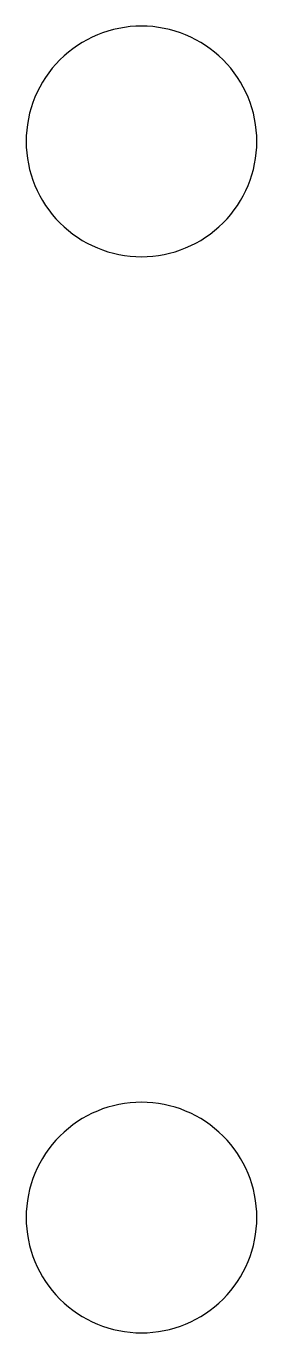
# Model space of a CAD drawing. Extents: x 267.6 to 270.6, y 136.9 to 153.9.
import ezdxf

# ---------------------------------------------------------------- set-up
doc = ezdxf.new("R2010")
doc.units = 0
doc.layers.add('LAYER0', color=13, linetype='CONTINUOUS')

msp = doc.modelspace()

# ---------------------------------------------------------------- linework, layer by layer
at = {"layer": 'LAYER0'}
for points in [[(269.144, 153.88, 0.414214), (267.644, 152.38, 0.414214), (269.144, 150.88, 0.414214), (270.644, 152.38, 0.414214)], [(269.144, 139.88, 0.414214), (267.644, 138.38, 0.414214), (269.144, 136.88, 0.414214), (270.644, 138.38, 0.414214)]]:
    msp.add_lwpolyline(points, format="xyb", close=True, dxfattribs=at)

doc.saveas('drawing.dxf')
